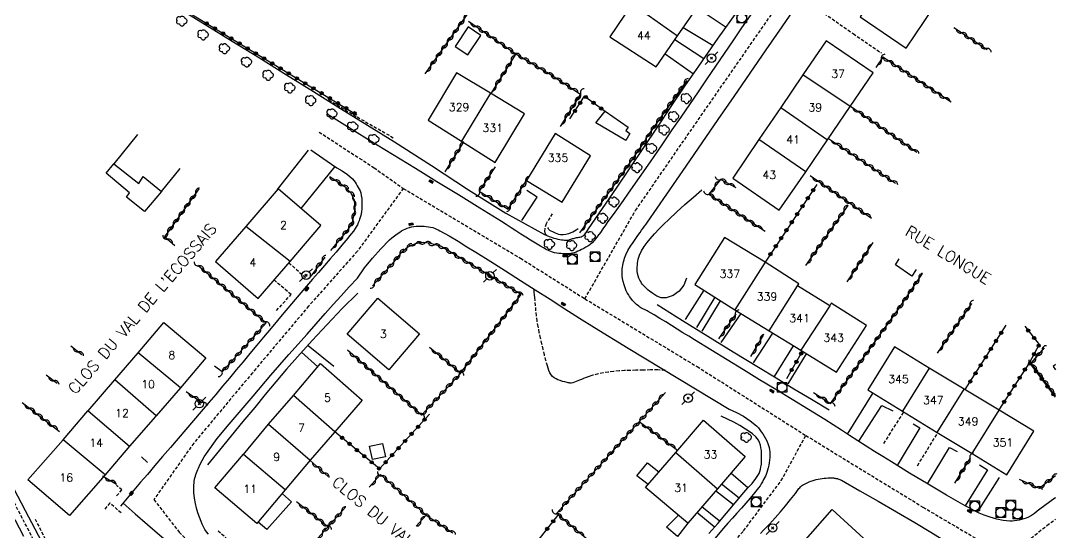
# Model space of a CAD drawing. Header units: millimetres. Extents: x 149998 to 151001, y 150999 to 152001.
# Drawn here: x 150838.4 to 151000.4, y 151248.8 to 151328.7 of the extents above; entities that cross this region are included whole.
import ezdxf
from ezdxf.enums import TextEntityAlignment as Align

# ---------------------------------------------------------------- set-up
doc = ezdxf.new("R2010")
doc.units = ezdxf.units.MM
doc.linetypes.add('DASHED', pattern=[0.75, 0.5, -0.25])
doc.layers.get('0').update_dxf_attribs({"linetype": 'CONTINUOUS'})
for name, color, linetype in [('W0001', 6, 'DASHED'), ('W0008', 7, 'CONTINUOUS'), ('W0014', 7, 'CONTINUOUS'), ('W0017', 7, 'CONTINUOUS'), ('W0070', 7, 'DASHED'), ('W0101', 7, 'CONTINUOUS'), ('W0104', 1, 'CONTINUOUS'), ('W0112', 1, 'DASHED'), ('W0211', 2, 'CONTINUOUS'), ('W0300', 7, 'CONTINUOUS'), ('W0310', 3, 'CONTINUOUS'), ('W0323', 7, 'CONTINUOUS'), ('W0401', 7, 'CONTINUOUS'), ('W0420', 7, 'CONTINUOUS'), ('W0473', 7, 'CONTINUOUS'), ('W0989', 7, 'CONTINUOUS'), ('W0991', 7, 'CONTINUOUS'), ('W1102', 7, 'CONTINUOUS')]:
    doc.layers.add(name, color=color, linetype=linetype)
doc.styles.get("Standard").update_dxf_attribs({"font": 'romans.shx', "width": 0.85})

# ---------------------------------------------------------------- blocks, each defined once
blk = doc.blocks.new('T420')
for p, q in [((0.75, 0.75), (-0.75, 0.75)), ((-0.75, 0.75), (-0.75, -0.75)), ((0.75, 0.75), (0.75, -0.75)), ((0.75, -0.75), (-0.75, -0.75))]:
    blk.add_line(p, q)
blk.add_ellipse((0, 0), major_axis=(-0.53, 0.53), ratio=1, start_param=3.926991, end_param=10.210176)
blk = doc.blocks.new('T401')
for p, q in [((-0.3, 0.3), (0, 0.3)), ((-0.3, -0.25), (-0.3, 0.3)), ((-0.3, 0.15), (0, 0.15)), ((-0.3, 0), (0, 0)), ((0, 0.3), (0, -0.25)), ((-0.3, -0.15), (0, -0.15)), ((-0.3, -0.25), (-0.3, -0.3)), ((-0.3, -0.3), (0, -0.3)), ((0, -0.3), (0, -0.25))]:
    blk.add_line(p, q)
blk = doc.blocks.new('T473')
for p, q in [((-0.166667, 0.166667), (0.166667, -0.166667)), ((-0.166667, -0.166667), (0.166667, 0.166667)), ((0.500001, 0.500001), (1.000002, 1.000002)), ((-1.000002, -1.000002), (-0.500001, -0.500001))]:
    blk.add_line(p, q)
blk.add_ellipse((0, 0), major_axis=(0.471405, 0.471405), ratio=1, start_param=5.4977871438, end_param=11.780972451)
blk = doc.blocks.new('T300')
for p, q in [((-0.8, 0.51), (-0.86, 0.34)), ((-0.86, 0.34), (-0.86, 0.17)), ((-0.86, 0.17), (-0.74, 0.06)), ((-0.69, 0.63), (-0.8, 0.51)), ((-0.8, -0.06), (-0.74, 0.06)), ((-0.74, 0.06), (-0.69, 0.11)), ((-0.57, 0.69), (-0.69, 0.63)), ((-0.46, 0.69), (-0.57, 0.69)), ((-0.29, 0.63), (-0.46, 0.69)), ((-0.29, 0.63), (-0.17, 0.74)), ((-0.23, 0.57), (-0.29, 0.63)), ((-0.17, 0.74), (-0.06, 0.8)), ((-0.06, 0.8), (0.06, 0.8)), ((0.06, 0.8), (0.23, 0.74)), ((0.23, 0.74), (0.34, 0.63)), ((0.34, 0.63), (0.4, 0.51)), ((0.46, 0.46), (0.34, 0.46)), ((0.4, 0.51), (0.4, 0.46)), ((0.57, 0.4), (0.46, 0.46)), ((0.57, 0.4), (0.69, 0.29)), ((0.69, 0.29), (0.74, 0.17)), ((0.74, 0.06), (0.69, -0.17)), ((0.74, 0.17), (0.74, 0.06)), ((-0.8, -0.17), (-0.8, -0.06)), ((-0.8, -0.23), (-0.8, -0.17)), ((-0.74, -0.34), (-0.8, -0.23)), ((-0.69, -0.4), (-0.74, -0.34)), ((-0.51, -0.46), (-0.69, -0.4)), ((-0.4, -0.46), (-0.51, -0.46)), ((-0.4, -0.46), (-0.34, -0.46)), ((-0.34, -0.46), (-0.34, -0.4)), ((-0.34, -0.51), (-0.34, -0.46)), ((-0.29, -0.63), (-0.34, -0.51)), ((-0.17, -0.74), (-0.29, -0.63)), ((-0.06, -0.8), (-0.17, -0.74)), ((0.06, -0.8), (-0.06, -0.8)), ((0.17, -0.74), (0.06, -0.8)), ((0.23, -0.69), (0.17, -0.74)), ((0.29, -0.46), (0.23, -0.46)), ((0.29, -0.63), (0.23, -0.69)), ((0.46, -0.4), (0.29, -0.46)), ((0.34, -0.51), (0.29, -0.63)), ((0.34, -0.51), (0.34, -0.46)), ((0.57, -0.34), (0.46, -0.4)), ((0.63, -0.29), (0.57, -0.34)), ((0.69, -0.17), (0.63, -0.29))]:
    blk.add_line(p, q)
blk = doc.blocks.new('t310o')
at = {"color": 0, "linetype": 'Continuous'}
for centre, start, end in [((-0.5, 0.38), 216.8699, 323.1304), ((0.5, -0.37), 36.8699, 143.1303)]:
    blk.add_arc(centre, 0.625, start, end, dxfattribs=at)
blk = doc.blocks.new('t323o')
at = {"color": 0, "linetype": 'Continuous'}
for radius in [0.25, 0.15]:
    blk.add_circle((0, 0), radius, dxfattribs=at)

msp = doc.modelspace()

# ---------------------------------------------------------------- linework, layer by layer
at = {"layer": 'W0001'}
for points in [[(150926.49, 151285.26), (150934.4, 151299.04), (150942.48, 151310.73), (150955.42, 151329.35), (150968.38, 151348.3), (150982.02, 151368.15), (150992.35, 151383.4), (150999.41, 151393.23), (151000, 151394.08)], [(150789.75, 151355.34), (150793.16, 151345.94), (150803.29, 151324.63), (150809.3, 151311.92), (150815.21, 151298.57), (150825.9, 151275.43), (150840.95, 151246.47), (150850.01, 151229.75), (150860.63, 151211.23), (150872.83, 151190.6), (150880.53, 151174.72)], [(150884.97, 151311.29), (150893.56, 151305.71), (150898.12, 151302.49)], [(150898.12, 151302.49), (150890.95, 151292.69), (150883.34, 151284.12), (150874.58, 151273.71), (150865.39, 151262.72), (150859.17, 151253.91), (150863.11, 151248.82), (150875.24, 151237.23), (150891.4, 151223.92), (150904.7, 151213.77), (150913.69, 151206.04)], [(150898.12, 151302.49), (150916.41, 151291.6), (150926.49, 151285.26)], [(150926.49, 151285.26), (150944, 151274.68), (150961, 151263.92)], [(150913.69, 151206.04), (150920.68, 151212.81), (150931, 151225.35), (150941.35, 151237.94), (150951.27, 151249.03), (150957.15, 151256.87), (150961, 151263.92)], [(150961, 151263.92), (150979.29, 151252.73), (150992.77, 151244.79)], [(150992.77, 151244.79), (150993.89, 151245.84), (150995.03, 151246.88), (150996.19, 151247.88), (150997.38, 151248.86), (150998.66, 151249.86), (150999.97, 151250.84), (151000, 151250.86)]]:
    msp.add_lwpolyline(points, dxfattribs=at)
at = {"layer": 'W0008'}
for points in [[(151000, 151254.2), (150999.89, 151254.12), (150997.54, 151252.41), (150997.12, 151252.09), (150996.69, 151251.76), (150996.25, 151251.45), (150995.79, 151251.19), (150995.43, 151251.03), (150995.06, 151250.9), (150994.69, 151250.8), (150994.31, 151250.71), (150993.96, 151250.63), (150993.59, 151250.58), (150993.23, 151250.54), (150992.86, 151250.54), (150991.83, 151250.65), (150990.81, 151250.86), (150989.81, 151251.14), (150988.83, 151251.46), (150988.07, 151251.78), (150987.33, 151252.15), (150986.61, 151252.55), (150985.89, 151252.95), (150982.96, 151254.6), (150980.08, 151256.32), (150977.21, 151258.06), (150974.35, 151259.82), (150973.04, 151260.63), (150971.73, 151261.44), (150970.43, 151262.27), (150969.14, 151263.09), (150967.84, 151263.92), (150966.54, 151264.75), (150965.24, 151265.57), (150963.94, 151266.39), (150961.41, 151267.95), (150958.87, 151269.52), (150956.33, 151271.07), (150953.78, 151272.63), (150951.24, 151274.18), (150948.69, 151275.73), (150946.15, 151277.28), (150943.61, 151278.84), (150942.71, 151279.4), (150941.81, 151279.96), (150940.91, 151280.52), (150940.01, 151281.08), (150939.11, 151281.64), (150938.21, 151282.2), (150937.3, 151282.75), (150936.38, 151283.28), (150936.2, 151283.38), (150936.01, 151283.48), (150935.82, 151283.57), (150935.62, 151283.66), (150935.43, 151283.76), (150935.25, 151283.86), (150935.06, 151283.97), (150934.89, 151284.09), (150934.55, 151284.37), (150934.23, 151284.68), (150933.94, 151285), (150933.66, 151285.35), (150933.46, 151285.62), (150933.28, 151285.91), (150933.11, 151286.21), (150932.96, 151286.52), (150932.77, 151286.98), (150932.6, 151287.45), (150932.45, 151287.93), (150932.35, 151288.42), (150932.31, 151288.8), (150932.29, 151289.17), (150932.3, 151289.55), (150932.33, 151289.92), (150932.37, 151290.21), (150932.41, 151290.49), (150932.47, 151290.77), (150932.53, 151291.05), (150932.6, 151291.33), (150932.69, 151291.6), (150932.78, 151291.87), (150932.89, 151292.14), (150933.21, 151292.81), (150933.6, 151293.45), (150934.02, 151294.06), (150934.44, 151294.67), (150934.66, 151295), (150934.89, 151295.32), (150935.12, 151295.63), (150935.35, 151295.95), (150935.58, 151296.26), (150935.81, 151296.58), (150936.04, 151296.89), (150936.27, 151297.21), (150937.8, 151299.39), (150939.31, 151301.58), (150940.82, 151303.78), (150942.33, 151305.98), (150944.82, 151309.6), (150947.32, 151313.22), (150949.81, 151316.85), (150952.3, 151320.47), (150954.79, 151324.1), (150957.28, 151327.72), (150959.78, 151331.35)], [(150883.7, 151308.52), (150886.9, 151306.25), (150887.74, 151305.72), (150888.6, 151305.21), (150889.43, 151304.64), (150890.19, 151303.99), (150890.41, 151303.74), (150890.6, 151303.47), (150890.78, 151303.19), (150890.94, 151302.91), (150891.1, 151302.64), (150891.24, 151302.37), (150891.37, 151302.09), (150891.47, 151301.8), (150891.57, 151301.36), (150891.63, 151300.93), (150891.66, 151300.49), (150891.67, 151300.05), (150891.66, 151299.67), (150891.63, 151299.28), (150891.59, 151298.9), (150891.53, 151298.53), (150891.47, 151298.25), (150891.39, 151297.97), (150891.3, 151297.69), (150891.21, 151297.42), (150891.08, 151297.11), (150890.95, 151296.8), (150890.79, 151296.5), (150890.63, 151296.21), (150890.36, 151295.82), (150890.06, 151295.45), (150889.75, 151295.08), (150889.45, 151294.72), (150888.55, 151293.64), (150887.64, 151292.56), (150886.72, 151291.49), (150885.8, 151290.43), (150884.87, 151289.36), (150883.95, 151288.3), (150883.03, 151287.24), (150882.11, 151286.17), (150880.66, 151284.45), (150879.21, 151282.73), (150877.76, 151281), (150876.31, 151279.28), (150875.24, 151278), (150874.17, 151276.72), (150873.1, 151275.44), (150872.04, 151274.16), (150870.97, 151272.88), (150869.9, 151271.6), (150868.83, 151270.32), (150867.76, 151269.05), (150866.56, 151267.64), (150865.36, 151266.24), (150864.16, 151264.84), (150862.95, 151263.45), (150861.75, 151262.05), (150860.54, 151260.65), (150859.34, 151259.25), (150858.15, 151257.85), (150857.1, 151256.62), (150856.06, 151255.38), (150855.02, 151254.14), (150853.98, 151252.9)], [(150890.96, 151288.48), (150892.09, 151290.08), (150893.3, 151291.61), (150894.6, 151293.07), (150895.97, 151294.46), (150896.35, 151294.79), (150896.74, 151295.11), (150897.15, 151295.4), (150897.57, 151295.67), (150897.85, 151295.84), (150898.14, 151296), (150898.43, 151296.14), (150898.74, 151296.27), (150899.08, 151296.38), (150899.43, 151296.47), (150899.78, 151296.53), (150900.13, 151296.58), (150900.44, 151296.6), (150900.75, 151296.6), (150901.06, 151296.59), (150901.37, 151296.57), (150901.71, 151296.54), (150902.05, 151296.5), (150902.39, 151296.45), (150902.73, 151296.37), (150903.02, 151296.27), (150903.29, 151296.15), (150903.56, 151296.02), (150903.83, 151295.89), (150905.27, 151295.1), (150906.68, 151294.25), (150908.07, 151293.37), (150909.46, 151292.51), (150911.79, 151291.06), (150914.11, 151289.6), (150916.43, 151288.13), (150918.74, 151286.66), (150921.04, 151285.18), (150923.36, 151283.71), (150925.67, 151282.25), (150928, 151280.8), (150933.23, 151277.57), (150938.48, 151274.37), (150943.75, 151271.19), (150949.02, 151268.04)], [(150842.14, 151246.44), (150839.12, 151252.17), (150836.12, 151257.92)], [(150953.92, 151248.62), (150954.39, 151249.11), (150954.86, 151249.59), (150955.32, 151250.08), (150955.78, 151250.57), (150956.23, 151251.08), (150957.03, 151252.01), (150957.81, 151252.96), (150958.59, 151253.92), (150959.37, 151254.88), (150959.48, 151255.02), (150959.59, 151255.17), (150959.7, 151255.33), (150959.81, 151255.48), (150959.92, 151255.63), (150960.04, 151255.77), (150960.17, 151255.91), (150960.31, 151256.04), (150960.49, 151256.17), (150960.69, 151256.29), (150960.89, 151256.39), (150961.09, 151256.49), (150961.31, 151256.6), (150961.54, 151256.69), (150961.76, 151256.78), (150961.99, 151256.86), (150962.3, 151256.95), (150962.61, 151257.04), (150962.92, 151257.11), (150963.24, 151257.17), (150963.54, 151257.22), (150963.85, 151257.25), (150964.16, 151257.27), (150964.46, 151257.29), (150964.65, 151257.3), (150964.83, 151257.31), (150965.02, 151257.31), (150965.2, 151257.3), (150965.32, 151257.29), (150965.44, 151257.27), (150965.56, 151257.25), (150965.68, 151257.22), (150965.76, 151257.21), (150965.84, 151257.2), (150965.92, 151257.18), (150966, 151257.16), (150966.14, 151257.11), (150966.28, 151257.06), (150966.41, 151256.99), (150966.54, 151256.92)], [(150854.38, 151253.37), (150856.27, 151251.69), (150858.17, 151250.02), (150860.08, 151248.37), (150862.01, 151246.72), (150864.1, 151244.95), (150866.2, 151243.2), (150868.31, 151241.46), (150870.43, 151239.72), (150870.53, 151239.63), (150870.64, 151239.55), (150870.74, 151239.46), (150870.85, 151239.37)], [(150837.47, 151250.79), (150838.82, 151248.19)]]:
    msp.add_lwpolyline(points, dxfattribs=at)
at = {"layer": 'W0014'}
for points in [[(150954.47, 151332.66), (150950.95, 151327.53), (150949.59, 151325.54), (150948.23, 151323.55), (150946.88, 151321.56), (150945.52, 151319.57), (150944.17, 151317.57), (150942.81, 151315.58), (150941.45, 151313.59), (150940.09, 151311.61), (150938.38, 151309.13), (150936.68, 151306.66), (150934.96, 151304.19), (150933.24, 151301.72), (150932.46, 151300.62), (150931.67, 151299.51), (150930.88, 151298.41), (150930.09, 151297.3), (150929.69, 151296.73), (150929.3, 151296.16), (150928.9, 151295.59), (150928.47, 151295.03), (150928.2, 151294.68), (150927.92, 151294.33), (150927.61, 151294), (150927.28, 151293.69), (150926.97, 151293.47), (150926.64, 151293.29), (150926.3, 151293.13), (150925.96, 151292.96), (150925.68, 151292.82), (150925.4, 151292.68), (150925.11, 151292.55), (150924.82, 151292.44), (150924.56, 151292.37), (150924.3, 151292.33), (150924.03, 151292.3), (150923.77, 151292.27), (150923.51, 151292.27), (150923.26, 151292.28), (150923, 151292.29), (150922.75, 151292.32), (150922.41, 151292.35), (150922.08, 151292.39), (150921.74, 151292.44), (150921.41, 151292.53), (150920.92, 151292.72), (150920.45, 151292.96), (150920, 151293.23), (150919.55, 151293.49), (150918.77, 151293.94), (150918, 151294.41), (150917.24, 151294.89), (150916.48, 151295.37), (150915.72, 151295.86), (150914.96, 151296.35), (150914.2, 151296.84), (150913.44, 151297.32), (150910.09, 151299.4), (150906.74, 151301.47), (150903.38, 151303.54), (150900.03, 151305.61), (150897.64, 151307.07), (150895.26, 151308.52), (150892.87, 151309.98), (150890.49, 151311.43), (150886.23, 151314.06)], [(150862.94, 151330.68), (150867.18, 151328.09), (150871.42, 151325.49), (150875.65, 151322.87), (150879.87, 151320.24), (150884.09, 151317.61), (150888.31, 151314.98), (150892.54, 151312.36), (150896.77, 151309.74), (150902.55, 151306.04), (150908.31, 151302.26), (150914.15, 151298.6), (150920.2, 151295.3), (150920.55, 151295.13), (150920.9, 151294.99), (150921.27, 151294.85), (150921.63, 151294.74), (150921.94, 151294.65), (150922.24, 151294.58), (150922.55, 151294.52), (150922.86, 151294.47), (150923.07, 151294.44), (150923.29, 151294.42), (150923.5, 151294.4), (150923.72, 151294.41), (150923.87, 151294.43), (150924.01, 151294.46), (150924.15, 151294.5), (150924.29, 151294.55), (150924.43, 151294.6), (150924.57, 151294.65), (150924.7, 151294.69), (150924.84, 151294.73), (150925.02, 151294.77), (150925.19, 151294.8), (150925.37, 151294.83), (150925.54, 151294.85), (150925.72, 151294.89), (150925.9, 151294.94), (150926.07, 151295.01), (150926.23, 151295.1), (150926.49, 151295.33), (150926.7, 151295.62), (150926.87, 151295.91), (150927.05, 151296.19), (150929.26, 151299.33), (150931.42, 151302.5), (150933.56, 151305.68), (150935.69, 151308.87), (150937.81, 151312.07), (150939.94, 151315.25), (150942.09, 151318.43), (150944.27, 151321.59), (150947.32, 151325.92), (150950.4, 151330.23)], [(150867.72, 151248.51), (150867.39, 151248.88), (150867.13, 151249.26), (150866.92, 151249.66), (150866.73, 151250.08), (150866.55, 151250.49), (150866.28, 151251.17), (150866.03, 151251.86), (150865.81, 151252.57), (150865.65, 151253.29), (150865.51, 151254.15), (150865.42, 151255.02), (150865.4, 151255.9), (150865.47, 151256.78), (150865.51, 151257.05), (150865.57, 151257.32), (150865.65, 151257.58), (150865.73, 151257.84), (150865.83, 151258.09), (150865.93, 151258.34), (150866.03, 151258.59), (150866.14, 151258.84), (150866.41, 151259.43), (150866.71, 151260.01), (150867.03, 151260.57), (150867.38, 151261.11), (150869.08, 151263.45), (150870.92, 151265.69), (150872.81, 151267.88), (150874.69, 151270.06), (150877.46, 151273.32), (150880.27, 151276.55), (150883.09, 151279.75), (150885.93, 151282.95), (150887.18, 151284.34), (150888.43, 151285.73), (150889.69, 151287.11), (150890.96, 151288.48)], [(150891, 151286.14), (150888.59, 151283.72), (150886.22, 151281.25), (150883.88, 151278.76), (150881.58, 151276.22), (150879.88, 151274.27), (150878.22, 151272.29), (150876.57, 151270.3), (150874.92, 151268.3), (150873.08, 151266.08), (150871.24, 151263.84), (150869.4, 151261.6), (150867.57, 151259.36)], [(150964.62, 151267.87), (150961.86, 151269.52), (150959.1, 151271.17), (150956.35, 151272.84), (150953.61, 151274.51), (150949.64, 151276.94), (150945.67, 151279.38), (150941.71, 151281.83), (150937.76, 151284.29)], [(150949.01, 151268.05), (150950.16, 151267.53), (150951.27, 151266.91), (150952.32, 151266.2), (150953.3, 151265.4), (150953.58, 151265.12), (150953.82, 151264.82), (150954.04, 151264.5), (150954.26, 151264.17), (150954.49, 151263.81), (150954.71, 151263.45), (150954.91, 151263.06), (150955.08, 151262.67), (150955.18, 151262.35), (150955.27, 151262.02), (150955.33, 151261.69), (150955.37, 151261.35), (150955.38, 151260.92), (150955.36, 151260.5), (150955.31, 151260.07), (150955.26, 151259.65), (150955.2, 151259.26), (150955.12, 151258.88), (150955.03, 151258.5), (150954.91, 151258.13), (150954.81, 151257.85), (150954.68, 151257.57), (150954.55, 151257.3), (150954.4, 151257.03), (150954.23, 151256.7), (150954.04, 151256.39), (150953.84, 151256.07), (150953.62, 151255.77), (150952.99, 151254.94), (150952.32, 151254.12), (150951.63, 151253.33), (150950.93, 151252.55), (150950.23, 151251.77), (150949.52, 151251), (150948.82, 151250.22), (150948.13, 151249.43), (150946.78, 151247.86)], [(150945.85, 151248.62), (150947.24, 151250.2), (150948.62, 151251.79), (150949.98, 151253.39), (150951.33, 151255.01), (150951.95, 151255.72), (150952.59, 151256.43), (150953.19, 151257.18), (150953.69, 151258), (150953.82, 151258.31), (150953.92, 151258.64), (150953.99, 151258.97), (150954.04, 151259.3), (150954.06, 151259.41), (150954.06, 151259.53), (150954.07, 151259.64), (150954.07, 151259.76), (150954.07, 151259.88), (150954.06, 151259.99), (150954.06, 151260.11), (150954.06, 151260.22), (150954.07, 151260.56), (150954.08, 151260.9), (150954.08, 151261.24), (150954.05, 151261.58), (150953.99, 151261.99), (150953.91, 151262.4), (150953.78, 151262.81), (150953.58, 151263.19), (150953.16, 151263.72), (150952.66, 151264.16), (150952.12, 151264.54), (150951.58, 151264.9), (150950.68, 151265.48), (150949.74, 151266.01), (150948.78, 151266.49), (150947.79, 151266.92)], [(150966.54, 151256.92), (150969.42, 151255.3), (150972.3, 151253.66), (150975.16, 151252), (150978, 151250.32), (150980.5, 151248.83), (150982.98, 151247.32)]]:
    msp.add_lwpolyline(points, dxfattribs=at)
at = {"layer": 'W0017'}
for points in [[(150948.57, 151327.62), (150944, 151330.64)], [(150946.51, 151324.75), (150941.82, 151327.56)], [(150945.07, 151322.72), (150940.51, 151325.68)], [(150939.02, 151323.52), (150943.43, 151320.39)], [(150878.47, 151302.3), (150883.34, 151308.45)], [(150887.43, 151305.92), (150882.14, 151299.36)], [(150916.63, 151297.49), (150919.01, 151301.12), (150917.42, 151302.14)], [(150942.21, 151282.03), (150945.1, 151286.58)], [(150943.95, 151280.77), (150946.83, 151285.49)], [(150944.82, 151280.19), (150947.69, 151284.95)], [(150947.78, 151278.43), (150950.89, 151282.94)], [(150952.83, 151275.24), (150955.85, 151279.89)], [(150883.26, 151277.99), (150887.27, 151274.75)], [(150956.12, 151273.13), (150959.06, 151277.92)], [(150882.24, 151276.91), (150884.79, 151274.64)], [(150958.26, 151271.96), (150961.1, 151276.67)], [(150967.52, 151264.14), (150971.5, 151270.55)], [(150969.29, 151263.02), (150972.86, 151268.62), (150974.58, 151267.74)], [(150977.78, 151265.75), (150978.78, 151265.11), (150975.27, 151259.25)], [(150980.02, 151256.39), (150983.43, 151262.06), (150984.64, 151261.41)], [(150988.14, 151259.32), (150989.38, 151258.54), (150985.9, 151252.95)], [(150951.95, 151255.73), (150949.27, 151258.03)], [(150950.56, 151254.11), (150947.82, 151256.33)], [(150987.82, 151251.93), (150991.25, 151257.36)], [(150949.68, 151253.1), (150946.91, 151255.28)], [(150946.69, 151249.67), (150943.98, 151251.87)], [(150947.48, 151250.58), (150944.76, 151252.77)]]:
    msp.add_lwpolyline(points, dxfattribs=at)
at = {"layer": 'W0070'}
msp.add_lwpolyline([(150939, 151274.12), (150937.86, 151274.14), (150936.71, 151274.14), (150935.57, 151274.12), (150934.42, 151274.1), (150933.56, 151274.07), (150932.69, 151274.04), (150931.82, 151273.99), (150930.95, 151273.9), (150930.15, 151273.8), (150929.34, 151273.68), (150928.54, 151273.52), (150927.75, 151273.33), (150927.44, 151273.24), (150927.14, 151273.14), (150926.85, 151273.02), (150926.55, 151272.91), (150926.26, 151272.79), (150925.96, 151272.67), (150925.67, 151272.56), (150925.37, 151272.45), (150925.11, 151272.35), (150924.86, 151272.24), (150924.59, 151272.15), (150924.32, 151272.1), (150924.16, 151272.1), (150924.01, 151272.13), (150923.86, 151272.16), (150923.71, 151272.2), (150923.34, 151272.28), (150922.98, 151272.37), (150922.63, 151272.48), (150922.28, 151272.62), (150921.99, 151272.77), (150921.71, 151272.94), (150921.45, 151273.14), (150921.22, 151273.38), (150921.01, 151273.7), (150920.86, 151274.06), (150920.75, 151274.42), (150920.64, 151274.78), (150920.38, 151275.63), (150920.17, 151276.5), (150919.97, 151277.36), (150919.77, 151278.23), (150919.57, 151279.12), (150919.37, 151280.01), (150919.19, 151280.91), (150919.03, 151281.81), (150918.92, 151282.61), (150918.84, 151283.4), (150918.78, 151284.2), (150918.71, 151285), (150918.67, 151285.43), (150918.63, 151285.86), (150918.59, 151286.29), (150918.56, 151286.71)], dxfattribs=at)
at = {"layer": 'W0101'}
for points in [[(150973.64, 151335.44), (150969.49, 151329.27), (150976.64, 151324.36), (150980.89, 151330.62)], [(150917.39, 151303.7), (150922.94, 151300.33), (150927.38, 151307.55), (150921.87, 151311.06)], [(150889.36, 151279.75), (150894.13, 151285.35), (150900.68, 151279.81), (150895.87, 151274.17)], [(150960.22, 151246.82), (150965.09, 151252.34), (150971.26, 151246.76), (150966.42, 151241.23), (150960.22, 151246.82)]]:
    msp.add_lwpolyline(points, close=True, dxfattribs=at)
for points in [[(150933.88, 151331.31), (150930.36, 151326.14), (150937.6, 151321.45)], [(150940.95, 151326.33), (150944.46, 151331.28)], [(150937.6, 151321.45), (150940.96, 151326.33), (150940.95, 151326.33)], [(150964.17, 151325.53), (150960.54, 151320.2)], [(150967.92, 151315.25), (150971.51, 151320.52), (150964.17, 151325.53)], [(150911.73, 151317.33), (150906.43, 151320.51), (150902.02, 151313.12)], [(150960.54, 151320.2), (150957.07, 151315.12)], [(150907.2, 151309.84), (150912.45, 151306.51), (150917.07, 151314.12), (150911.73, 151317.33)], [(150957.07, 151315.12), (150957.08, 151315.12), (150953.67, 151310.12)], [(150964.39, 151310.06), (150967.92, 151315.25)], [(150902.02, 151313.12), (150907.2, 151309.84)], [(150856.6, 151310.91), (150852.91, 151306.3), (150856.82, 151303.27), (150857.51, 151304.34), (150860.37, 151302.02), (150863.26, 151305.6)], [(150953.67, 151310.12), (150949.58, 151304.11), (150956.85, 151299.07), (150960.98, 151305.09)], [(150960.98, 151305.09), (150964.39, 151310.06)], [(150880.44, 151291.09), (150885.26, 151296.68), (150878.58, 151302.44), (150873.51, 151296.56)], [(150873.51, 151296.56), (150868.79, 151291.08), (150875.46, 151285.32)], [(150954.66, 151290.96), (150948.28, 151294.81), (150943.67, 151287.48)], [(150875.46, 151285.32), (150880.44, 151291.09)], [(150959.67, 151287.29), (150959.91, 151287.6), (150954.66, 151290.96)], [(150943.67, 151287.48), (150949.93, 151283.54), (150949.92, 151283.54)], [(150964.72, 151284.17), (150959.67, 151287.29)], [(150960.21, 151277.21), (150965.77, 151273.79), (150970.46, 151281.11), (150964.96, 151284.57), (150964.72, 151284.17)], [(150949.92, 151283.54), (150955.29, 151280.23)], [(150856.74, 151276.83), (150860.73, 151281.57), (150867.3, 151276.03)], [(150955.29, 151280.23), (150960.21, 151277.21)], [(150980.28, 151274.45), (150974.83, 151277.74), (150970.69, 151271.05)], [(150853.09, 151272.59), (150856.74, 151276.83)], [(150867.3, 151276.03), (150863.32, 151271.38), (150863.32, 151271.38)], [(150880.97, 151270.14), (150885.21, 151275.14), (150891.68, 151269.45), (150887.42, 151264.51)], [(150985.73, 151271.17), (150980.28, 151274.45)], [(151000, 151274.98), (150999.61, 151274.7), (151000, 151274.18)], [(150848.91, 151267.76), (150848.91, 151267.76), (150853.09, 151272.59)], [(150863.32, 151271.38), (150859.54, 151267.01)], [(150970.69, 151271.05), (150976.11, 151267.73)], [(150991.18, 151267.88), (150985.73, 151271.17)], [(150877.06, 151265.67), (150880.97, 151270.14)], [(150844.99, 151263.26), (150848.86, 151267.78), (150848.91, 151267.76)], [(150976.11, 151267.73), (150981.53, 151264.4)], [(150986.95, 151261.08), (150992.37, 151257.75), (150996.63, 151264.6), (150991.18, 151267.88)], [(150859.54, 151267.01), (150859.41, 151266.86), (150855.39, 151262.23)], [(150940.67, 151261.28), (150945.02, 151266.32), (150951.52, 151260.65), (150947.19, 151255.6)], [(150873.19, 151260.97), (150877.06, 151265.67)], [(150887.42, 151264.51), (150883.6, 151260.07)], [(150981.53, 151264.4), (150986.95, 151261.08)], [(150851.59, 151257.78), (150846.01, 151251.42), (150839.48, 151257.01), (150844.99, 151263.26)], [(150855.39, 151262.23), (150851.59, 151257.78)], [(150868.68, 151255.72), (150873.19, 151260.98), (150873.19, 151260.97)], [(150935.96, 151255.8), (150940.67, 151261.28)], [(150883.6, 151260.07), (150879.7, 151255.45)], [(150875.27, 151250.17), (150868.68, 151255.72)], [(150879.7, 151255.45), (150875.27, 151250.17)], [(150942.58, 151250.24), (150935.96, 151255.8)], [(150947.19, 151255.6), (150942.58, 151250.24)]]:
    msp.add_lwpolyline(points, dxfattribs=at)
at = {"layer": 'W0104'}
for points in [[(150908.2, 151323.33), (150910.23, 151326.38), (150908.25, 151327.7), (150906.21, 151324.64)], [(150929.63, 151314.52), (150933.25, 151312.04), (150932.88, 151311.54), (150933.5, 151311.07), (150932.9, 151309.96), (150928.22, 151312.72)], [(150894.9, 151262.67), (150895.34, 151260.6), (150893.3, 151260.16), (150892.85, 151262.23)]]:
    msp.add_lwpolyline(points, close=True, dxfattribs=at)
for points in [[(150860.38, 151302.02), (150860.37, 151302.02), (150857.73, 151298.86), (150854.9, 151301.14), (150855.38, 151301.82), (150851.72, 151304.86), (150852.91, 151306.3), (150852.91, 151306.3)], [(150978.25, 151289.82), (150977.57, 151288.81), (150974.98, 151290.55), (150975.59, 151291.47)], [(150936.35, 151256.25), (150936.35, 151256.25), (150934.6, 151257.64), (150936.27, 151259.65), (150938.06, 151258.24), (150938.05, 151258.23)], [(150879.17, 151254.81), (150879.27, 151254.8), (150880.67, 151253.55), (150876.82, 151249.24), (150875.46, 151250.4), (150875.27, 151250.17)], [(150942.58, 151250.24), (150942.58, 151250.24), (150940.93, 151248.15), (150939.25, 151249.61), (150941.11, 151251.47), (150941.11, 151251.47)]]:
    msp.add_lwpolyline(points, dxfattribs=at)
at = {"layer": 'W0112'}
for points in [[(150962.03, 151331.11), (150968.38, 151326.65), (150972.83, 151323.61)], [(150886.49, 151316.31), (150890.93, 151313.64), (150896.64, 151310.36)], [(150921.39, 151298.52), (150920.43, 151296.98), (150920.23, 151296.25), (150920.18, 151295.82), (150920.27, 151295.37), (150920.57, 151295.19)], [(150880.26, 151290.88), (150882.9, 151288.51)], [(150878.32, 151283.41), (150880.6, 151285.93), (150877.94, 151288.19)], [(150973.18, 151262.67), (150976.31, 151267.6)], [(150978.43, 151259.2), (150981.62, 151264.35)], [(150853.35, 151254.51), (150854.19, 151255.41), (150853.36, 151256.1)], [(150854.04, 151251.83), (150852.29, 151253.4), (150851.46, 151252.32)], [(150840.61, 151250.86), (150846.15, 151240.12), (150846.85, 151239.12), (150848.35, 151236.47)], [(150869.19, 151249.05), (150878.46, 151240.91)]]:
    msp.add_lwpolyline(points, dxfattribs=at)
at = {"layer": 'W0211'}
for points in [[(150942.34, 151288.5), (150941.93, 151287.4), (150941.23, 151286.46), (150940.29, 151285.77), (150939.18, 151285.38), (150938.42, 151285.39), (150937.71, 151285.67), (150937.11, 151286.07), (150936.57, 151286.45), (150936.32, 151286.64), (150936.09, 151286.84), (150935.88, 151287.06), (150935.68, 151287.29), (150935.51, 151287.5), (150935.35, 151287.71), (150935.2, 151287.93), (150935.07, 151288.17), (150934.93, 151288.5), (150934.81, 151288.85), (150934.72, 151289.21), (150934.67, 151289.57), (150934.66, 151289.89), (150934.66, 151290.21), (150934.68, 151290.52), (150934.71, 151290.84), (150934.77, 151291.15), (150934.83, 151291.46), (150934.92, 151291.76), (150935.02, 151292.06), (150935.35, 151292.76), (150935.76, 151293.41), (150936.21, 151294.02), (150936.68, 151294.61), (150937.36, 151295.41), (150938.08, 151296.16), (150938.83, 151296.89), (150939.58, 151297.61), (150940.84, 151298.81), (150942.12, 151299.99), (150943.43, 151301.14), (150944.75, 151302.28)], [(150925.42, 151296.16), (150925.15, 151295.98), (150924.88, 151295.81), (150924.59, 151295.67), (150924.29, 151295.55), (150923.91, 151295.42), (150923.52, 151295.31), (150923.11, 151295.25), (150922.7, 151295.24), (150922.43, 151295.29), (150922.17, 151295.38), (150921.92, 151295.49), (150921.68, 151295.61), (150921.46, 151295.7), (150921.24, 151295.8), (150921.02, 151295.92), (150920.84, 151296.09), (150920.79, 151296.16), (150920.75, 151296.23), (150920.73, 151296.31), (150920.71, 151296.4)]]:
    msp.add_lwpolyline(points, dxfattribs=at)
at = {"layer": 'W0310'}
for points in [[(150901.53, 151320.35), (150909.74, 151331.89)], [(150908.3, 151328.57), (150915.71, 151323.5), (150915.71, 151323.51), (150921.06, 151320.3), (150925.82, 151317.21), (150922.61, 151312.13)], [(150984.1, 151327.59), (150989.32, 151324.16)], [(150915.71, 151323.5), (150911.78, 151317.3)], [(150983.68, 151315.95), (150973.02, 151322.98), (150971.93, 151321.38)], [(150942.39, 151319.32), (150935.97, 151310.23)], [(150967.97, 151315.33), (150978.31, 151308.14)], [(150907.48, 151309.66), (150904.59, 151305.09)], [(150936.08, 151310.23), (150932.76, 151305.46), (150925.62, 151295.54)], [(150964.55, 151310.3), (150974.99, 151303.3)], [(150912.49, 151305.87), (150909.99, 151302.06), (150914.52, 151299.23), (150917.39, 151303.7)], [(150886.63, 151304.33), (150889.07, 151302.74), (150889.93, 151301.78), (150890.44, 151300.66), (150890.55, 151299.21), (150890.1, 151297.01), (150889.35, 151295.91), (150886.74, 151292.82)], [(150950.14, 151302.57), (150947.68, 151303.9), (150945.86, 151301.57), (150954.63, 151295.79)], [(150961.67, 151304.48), (150971.25, 151297.86)], [(150866.19, 151302.4), (150861.23, 151295.49), (150860.81, 151294.98), (150862.47, 151293.57)], [(150967.53, 151299.84), (150960.96, 151290.44)], [(150902.21, 151277.71), (150907.09, 151273.67), (150907.09, 151273.68), (150916.56, 151285.93), (150904.03, 151293.4), (150902.2, 151293.93), (150901.23, 151294.02), (150900, 151293.84), (150898.84, 151293.3), (150897.71, 151292.34), (150896.4, 151290.7), (150893.3, 151287.3)], [(150971.48, 151294.02), (150967.38, 151287.88)], [(150885.86, 151291.77), (150883.66, 151288.81)], [(150866.06, 151290.53), (150876.7, 151281.49), (150869.85, 151273.85), (150868.64, 151274.72)], [(150962.2, 151270.64), (150964.83, 151268.93), (150968.58, 151274.13), (150975.58, 151283.79), (150979.23, 151289.21)], [(150986.85, 151284.5), (150981.49, 151276.79)], [(150947.39, 151279.02), (150950.11, 151282.89)], [(150952.42, 151276.23), (150954.39, 151279.6)], [(150846.19, 151277.9), (150847.91, 151276.57)], [(150907.09, 151273.67), (150900.96, 151267.1), (150889.41, 151277.22)], [(151000, 151270.07), (150996.2, 151275.21), (150998.28, 151277.6)], [(150842.36, 151273.36), (150844.07, 151272.08)], [(150864.19, 151270.8), (150866.68, 151269.05)], [(150941.63, 151247.86), (150943.39, 151246.26), (150937.16, 151239.06), (150922.05, 151251.76), (150939.07, 151270.61)], [(150838.61, 151269.09), (150844.42, 151264.55)], [(150934.99, 151266.09), (150940.96, 151261.61)], [(150858.19, 151259.68), (150857.23, 151260.56)], [(150883.56, 151260.03), (150886.38, 151257.5)], [(150984.27, 151256.49), (150986.64, 151260.31)], [(150892.79, 151255.83), (150894.59, 151257.83), (150901.71, 151251.49), (150901.7, 151251.48), (150900.14, 151249.74)], [(150994.33, 151257.08), (150997.44, 151255.68), (151000, 151257.68)], [(150851.13, 151257.64), (150853.31, 151256.3)], [(150881.45, 151253.59), (150886.37, 151249.65)], [(150889.12, 151252.74), (150880.51, 151243.08)], [(150901.7, 151251.48), (150905.88, 151248.71)]]:
    msp.add_lwpolyline(points, dxfattribs=at)
at = {"layer": 'W0323'}
for points in [[(150863.58, 151330.58), (150890.88, 151313.99)], [(150924.13, 151313.33), (150926.44, 151316.9), (150929.63, 151314.52)], [(150962.73, 151303.08), (150954.63, 151290.98)], [(150985.89, 151271.07), (150992.26, 151281.14)], [(150995.18, 151281), (150997.46, 151278.1), (150995.91, 151275.3)], [(150958.03, 151272.83), (150960.46, 151277.06)], [(151000, 151269.88), (150995.91, 151275.3), (150991.15, 151267.9)], [(150902.23, 151267.22), (150894.41, 151258.7), (150887.42, 151264.51)], [(150918.75, 151246.98), (150922.45, 151251.68)]]:
    msp.add_lwpolyline(points, dxfattribs=at)
at = {"layer": 'W1102'}
for points in [[(150933.88, 151331.31), (150940.95, 151326.33)], [(150967.92, 151315.25), (150960.54, 151320.2)], [(150911.73, 151317.33), (150907.2, 151309.84)], [(150957.07, 151315.12), (150964.39, 151310.06)], [(150960.98, 151305.09), (150953.67, 151310.12)], [(150880.44, 151291.09), (150873.51, 151296.56)], [(150954.66, 151290.96), (150949.92, 151283.54)], [(150955.29, 151280.23), (150959.67, 151287.29)], [(150964.72, 151284.17), (150960.21, 151277.21)], [(150863.32, 151271.38), (150856.74, 151276.83)], [(150980.28, 151274.45), (150976.11, 151267.73)], [(150859.54, 151267.01), (150853.09, 151272.59)], [(150981.53, 151264.4), (150985.73, 151271.17)], [(150887.42, 151264.51), (150880.97, 151270.14)], [(150848.91, 151267.76), (150855.39, 151262.23)], [(150986.95, 151261.08), (150991.18, 151267.88)], [(150877.06, 151265.67), (150883.6, 151260.07)], [(150851.59, 151257.78), (150844.99, 151263.26)], [(150879.7, 151255.45), (150873.19, 151260.97)], [(150940.67, 151261.28), (150947.19, 151255.6)]]:
    msp.add_lwpolyline(points, dxfattribs=at)

# ---------------------------------------------------------------- block references
at = {"layer": 'W0300'}
for p in [(150863.56, 151328.59), (150866.9, 151326.45), (150870.22, 151324.29), (150873.69, 151322.2), (150877.05, 151320.15), (150880.44, 151318.17), (150883.7, 151316.18), (150942.37, 151316.51), (150887.02, 151314.11), (150940.39, 151313.69), (150890.27, 151312.1), (150938.9, 151311.59), (150893.55, 151310.12), (150936.93, 151308.72), (150934.65, 151305.71), (150931.06, 151300.35), (150929.29, 151297.82), (150927.33, 151294.96), (150920.98, 151293.75), (150924.46, 151293.55), (150951.72, 151263.6)]:
    msp.add_blockref('T300', p, dxfattribs=at)
at = {"layer": 'W0310'}
for p, rotation in [((150907.62, 151328.91), 54.57156749314971), ((150905.88, 151326.46), 54.57156749314971), ((150906.75, 151327.68), 54.57156749314971), ((150909.47, 151327.77), 325.6107848449131), ((150910.7, 151326.92), 325.6107848449131), ((150985.35, 151326.77), 326.7428861372652), ((150905.01, 151325.24), 54.57156749314971), ((150911.94, 151326.07), 325.6107848449131), ((150913.18, 151325.23), 325.6107848449131), ((150986.6, 151325.94), 326.7428861372652), ((150987.86, 151325.12), 326.7428861372652), ((150904.14, 151324.02), 54.57156749314971), ((150914.42, 151324.38), 325.6107848449131), ((150915.66, 151323.53), 325.6107848449131), ((150989.11, 151324.3), 326.7428861372652), ((150902.4, 151321.57), 54.57156749314971), ((150903.27, 151322.79), 54.57156749314971), ((150914.99, 151322.37), 237.6677266188021), ((150916.93, 151322.78), 329.026808958112), ((150918.21, 151322.01), 329.026808958112), ((150972.78, 151322.61), 235.5644904179703), ((150973.91, 151322.39), 146.5814493523926), ((150914.19, 151321.1), 237.6677266188021), ((150919.5, 151321.24), 329.026808958112), ((150920.78, 151320.47), 329.026808958112), ((150975.16, 151321.57), 146.5814493523926), ((150976.41, 151320.74), 146.5814493523926), ((150912.58, 151318.56), 237.6677266188021), ((150913.39, 151319.83), 237.6677266188021), ((150922.05, 151319.66), 326.9799460327634), ((150923.31, 151318.84), 326.9799460327634), ((150942.03, 151318.81), 234.7737417957213), ((150977.67, 151319.91), 146.5814493523926), ((150978.92, 151319.09), 146.5814493523926), ((150924.56, 151318.02), 326.9799460327634), ((150925.81, 151317.2), 237.6780799189776), ((150941.16, 151317.59), 234.7737417957213), ((150980.17, 151318.26), 146.5814493523926), ((150981.42, 151317.43), 146.5814493523926), ((150925.01, 151315.94), 237.6780799189776), ((150939.43, 151315.14), 234.7737417957213), ((150940.3, 151316.36), 234.7737417957213), ((150982.67, 151316.61), 146.5814493523926), ((150923.41, 151313.4), 237.6780799189776), ((150924.21, 151314.67), 237.6780799189776), ((150938.57, 151313.91), 234.7737417957213), ((150969.2, 151314.47), 325.1882076723361), ((150970.44, 151313.61), 325.1882076723361), ((150937.7, 151312.69), 234.7737417957213), ((150971.67, 151312.76), 325.1882076723361), ((150936.06, 151310.2), 235.1719909057477), ((150936.84, 151311.46), 234.7737417957213), ((150972.9, 151311.9), 325.1882076723361), ((150974.13, 151311.05), 325.1882076723361), ((150906.99, 151308.9), 237.7687077329093), ((150935.2, 151308.97), 235.1719909057477), ((150965.8, 151309.47), 326.1401894300958), ((150975.36, 151310.19), 325.1882076723361), ((150976.59, 151309.33), 325.1882076723361), ((150906.19, 151307.63), 237.7687077329093), ((150934.34, 151307.74), 235.1719909057477), ((150967.04, 151308.63), 326.1401894300958), ((150968.29, 151307.8), 326.1401894300958), ((150977.82, 151308.48), 325.1882076723361), ((150905.39, 151306.36), 237.7687077329093), ((150933.49, 151306.51), 235.1719909057477), ((150969.53, 151306.96), 326.1401894300958), ((150970.78, 151306.12), 326.1401894300958), ((150911.67, 151304.62), 236.6479670298714), ((150931.75, 151304.06), 234.2575202177865), ((150932.63, 151305.28), 234.2575202177865), ((150972.03, 151305.29), 326.1401894300958), ((150973.27, 151304.45), 326.1401894300958), ((150887.48, 151303.78), 326.8006065717643), ((150888.73, 151302.96), 326.8006065717643), ((150910.02, 151302.11), 236.6479670298714), ((150910.84, 151303.37), 236.6479670298714), ((150916.46, 151302.26), 57.26736629703387), ((150917.27, 151303.52), 57.26736629703387), ((150930.87, 151302.84), 234.2575202177865), ((150946.78, 151302.75), 231.8753964111929), ((150947.72, 151303.88), 151.507452936322), ((150949.03, 151303.17), 151.507452936322), ((150962.9, 151303.63), 325.3508147433155), ((150964.13, 151302.78), 325.3508147433155), ((150974.52, 151303.62), 326.1401894300958), ((150864.83, 151300.5), 234.3088615240698), ((150865.7, 151301.72), 234.3088615240698), ((150889.81, 151301.92), 311.9706348161013), ((150890.45, 151300.58), 274.4107752470612), ((150911.21, 151301.3), 328.0173505049242), ((150915.65, 151301), 57.26736629703387), ((150930, 151301.63), 234.2575202177865), ((150945.86, 151301.57), 326.591303545097), ((150947.11, 151300.74), 326.591303545097), ((150965.37, 151301.93), 325.3508147433155), ((150966.6, 151301.07), 325.3508147433155), ((150863.95, 151299.28), 234.3088615240698), ((150890.53, 151299.09), 258.2598069239931), ((150912.48, 151300.51), 328.0173505049242), ((150913.75, 151299.71), 328.0173505049242), ((150914.84, 151299.74), 57.26736629703387), ((150928.25, 151299.19), 234.2575202177865), ((150929.12, 151300.41), 234.2575202177865), ((150948.37, 151299.92), 326.591303545097), ((150949.62, 151299.09), 326.591303545097), ((150966.97, 151299.05), 235.0877857256096), ((150967.84, 151300.22), 325.3508147433155), ((150969.07, 151299.37), 325.3508147433155), ((150863.08, 151298.06), 234.3088615240698), ((150890.23, 151297.62), 258.2598069239931), ((150927.37, 151297.97), 234.2575202177865), ((150950.87, 151298.26), 326.591303545097), ((150952.12, 151297.44), 326.591303545097), ((150966.12, 151297.82), 235.0877857256096), ((150970.3, 151298.51), 325.3508147433155), ((150861.33, 151295.63), 234.3088615240698), ((150862.2, 151296.84), 234.3088615240698), ((150889.6, 151296.29), 235.6140179630858), ((150926.49, 151296.76), 234.2575202177865), ((150953.37, 151296.61), 326.591303545097), ((150965.26, 151296.59), 235.0877857256096), ((150861.32, 151294.55), 319.6763082597124), ((150888.67, 151295.11), 229.7885709623509), ((150963.54, 151294.13), 235.0877857256096), ((150964.4, 151295.36), 235.0877857256096), ((150887.7, 151293.97), 229.7885709623509), ((150898.7, 151293.19), 220.4709051206081), ((150900.04, 151293.85), 188.2469793488696), ((150901.53, 151293.99), 174.5540641955042), ((150902.99, 151293.7), 163.7698402704932), ((150904.39, 151293.18), 149.2174328606675), ((150962.68, 151292.9), 235.0877857256096), ((150970.71, 151292.87), 236.2599206843535), ((150885.45, 151291.21), 233.2885406401782), ((150896.65, 151291.02), 231.3060820440411), ((150897.59, 151292.19), 231.3060820440411), ((150905.68, 151292.42), 149.2174328606675), ((150906.96, 151291.65), 149.2174328606675), ((150961.82, 151291.67), 235.0877857256096), ((150969.88, 151291.62), 236.2599206843535), ((150866.23, 151290.38), 319.6763082595792), ((150867.37, 151289.41), 319.6763082595792), ((150884.55, 151290.01), 233.2885406401782), ((150895.66, 151289.89), 227.7539213992411), ((150908.25, 151290.88), 149.2174328606675), ((150909.54, 151290.11), 149.2174328606675), ((150910.83, 151289.35), 149.2174328606675), ((150968.21, 151289.12), 236.2599206843535), ((150969.04, 151290.37), 236.2599206843535), ((150868.51, 151288.44), 319.6763082595792), ((150893.64, 151287.67), 227.7539213992411), ((150894.65, 151288.78), 227.7539213992411), ((150912.12, 151288.58), 149.2174328606675), ((150913.41, 151287.81), 149.2174328606675), ((150978.66, 151288.37), 56.07618024830585), ((150869.66, 151287.47), 319.6763082595792), ((150870.8, 151286.5), 319.6763082595792), ((150914.7, 151287.04), 149.2174328606675), ((150915.99, 151286.27), 149.2174328606675), ((150976.99, 151285.88), 56.07618024830585), ((150977.83, 151287.13), 56.07618024830585), ((150871.95, 151285.53), 319.6763082595792), ((150873.09, 151284.56), 319.6763082595792), ((150916.05, 151285.28), 52.29764234399679), ((150976.15, 151284.64), 56.07618024830585), ((150874.23, 151283.59), 319.6763082595792), ((150914.22, 151282.9), 52.29764234399679), ((150915.14, 151284.09), 52.29764234399679), ((150949.98, 151282.7), 54.91061919338566), ((150975.3, 151283.4), 54.07499082376692), ((150985.77, 151282.95), 235.1948235599747), ((150986.63, 151284.18), 235.1948235599747), ((150875.38, 151282.62), 319.6763082595792), ((150876.52, 151281.65), 319.6763082595792), ((150913.3, 151281.71), 52.29764234399679), ((150949.12, 151281.48), 54.91061919338566), ((150974.42, 151282.19), 54.07499082376692), ((150984.91, 151281.72), 235.1948235599747), ((150874.85, 151279.43), 228.1583795532795), ((150875.86, 151280.55), 228.1583795532795), ((150912.39, 151280.53), 52.29764234399679), ((150948.26, 151280.25), 54.91061919338566), ((150972.66, 151279.76), 54.07499082376692), ((150973.54, 151280.97), 54.07499082376692), ((150984.06, 151280.48), 235.1948235599747), ((150873.85, 151278.32), 228.1583795532795), ((150910.55, 151278.15), 52.29764234399679), ((150911.47, 151279.34), 52.29764234399679), ((150953.93, 151278.82), 59.71081333939099), ((150971.78, 151278.54), 54.07499082376692), ((150982.35, 151278.02), 235.1948235599747), ((150983.2, 151279.25), 235.1948235599747), ((150847.38, 151276.98), 322.4714412613275), ((150872.85, 151277.2), 228.1583795532795), ((150903.36, 151276.75), 320.4236617434455), ((150909.63, 151276.97), 52.29764234399679), ((150953.18, 151277.52), 59.71081333939099), ((150970.9, 151277.33), 54.07499082376692), ((150997.92, 151277.18), 49.00519657320367), ((150870.85, 151274.96), 228.1583795532795), ((150871.85, 151276.08), 228.1583795532795), ((150890.54, 151276.24), 138.7751184131322), ((150891.67, 151275.25), 138.7751184131322), ((150904.52, 151275.8), 320.4236617434455), ((150905.68, 151274.84), 320.4236617434455), ((150907.8, 151274.59), 52.29764234399679), ((150908.72, 151275.78), 52.29764234399679), ((150969.14, 151274.9), 54.07499082376692), ((150970.02, 151276.11), 54.07499082376692), ((150996.44, 151274.9), 126.4157211428935), ((150996.93, 151276.05), 49.00519657320367), ((150869.85, 151273.85), 228.1583795532795), ((150892.8, 151274.26), 138.7751184131322), ((150893.93, 151273.27), 138.7751184131322), ((150906.83, 151273.89), 320.4236617434455), ((150906.86, 151273.42), 226.9985612633154), ((150968.26, 151273.68), 54.20984629356082), ((150997.33, 151273.69), 126.4157211428935), ((150843.56, 151272.46), 323.301667949954), ((150895.05, 151272.28), 138.7751184131322), ((150905.84, 151272.33), 226.9985612633154), ((150967.38, 151272.47), 54.20984629356082), ((150998.22, 151272.48), 126.4157211428935), ((150999.11, 151271.28), 126.4157211428935), ((150865.42, 151269.94), 324.8875068607005), ((150896.18, 151271.29), 138.7751184131322), ((150897.31, 151270.3), 138.7751184131322), ((150903.79, 151270.13), 226.9985612633154), ((150904.81, 151271.23), 226.9985612633154), ((150965.63, 151270.03), 54.20984629356082), ((150966.51, 151271.25), 54.20984629356082), ((150866.65, 151269.08), 324.8875068607005), ((150898.44, 151269.32), 138.7751184131322), ((150899.57, 151268.33), 138.7751184131322), ((150902.77, 151269.04), 226.9985612633154), ((150937.06, 151268.39), 47.92039640220328), ((150938.06, 151269.5), 47.92039640220328), ((150963.46, 151269.82), 327.0794327707855), ((150964.72, 151269), 327.0794327707855), ((150839.79, 151268.16), 321.9982046972625), ((150840.98, 151267.24), 321.9982046972625), ((150900.7, 151267.34), 138.7751184131322), ((150901.74, 151267.94), 226.9985612633154), ((150936.05, 151267.27), 47.92039640220328), ((150842.16, 151266.32), 321.9982046972625), ((150843.34, 151265.39), 321.9982046972625), ((150934.04, 151265.05), 47.92039640220328), ((150935.05, 151266.16), 47.92039640220328), ((150936.19, 151265.19), 323.151577533005), ((150933.04, 151263.93), 47.92039640220328), ((150937.39, 151264.29), 323.151577533005), ((150938.59, 151263.39), 323.151577533005), ((150931.03, 151261.71), 47.92039640220328), ((150932.03, 151262.82), 47.92039640220328), ((150939.79, 151262.49), 323.151577533005), ((150930.02, 151260.59), 47.92039640220328), ((150986.64, 151260.31), 58.16061672477009), ((150884.68, 151259.02), 318.0946656067317), ((150928.01, 151258.37), 47.92039640220328), ((150929.02, 151259.48), 47.92039640220328), ((150985.85, 151259.04), 58.16061672477009), ((150885.79, 151258.02), 318.0946656067317), ((150893.79, 151256.94), 48.03136099433959), ((150894.82, 151257.63), 318.3260225813421), ((150927.01, 151257.25), 47.92039640220328), ((150985.06, 151257.76), 58.16061672477009), ((150999.48, 151257.27), 38.07073879060409), ((150852.41, 151256.85), 328.3617557506398), ((150895.94, 151256.63), 318.3260225813421), ((150897.06, 151255.63), 318.3260225813421), ((150926, 151256.14), 47.92039640220328), ((150995.7, 151256.46), 335.7852660131691), ((150997.06, 151255.85), 335.7852660131691), ((150998.3, 151256.35), 38.07073879060409), ((150898.18, 151254.63), 318.3260225813421), ((150899.3, 151253.64), 318.3260225813421), ((150923.99, 151253.91), 47.92039640220328), ((150925, 151255.03), 47.92039640220328), ((150882.62, 151252.65), 321.317480673833), ((150888.49, 151252.03), 228.2830253099195), ((150900.42, 151252.64), 318.3260225813421), ((150922.99, 151252.8), 47.92039640220328), ((150883.79, 151251.72), 321.317480673833), ((150884.96, 151250.78), 321.317480673833), ((150887.49, 151250.91), 228.2830253099195), ((150900.86, 151250.54), 228.0112002898519), ((150901.54, 151251.64), 318.3260225813421), ((150902.95, 151250.65), 326.5730898122264), ((150922.13, 151251.7), 139.9603181036613), ((150923.28, 151250.73), 139.9603181036613), ((150885.5, 151248.67), 228.2830253099195), ((150886.13, 151249.84), 321.317480673833), ((150886.49, 151249.79), 228.2830253099195), ((150904.2, 151249.82), 326.5730898122264), ((150905.45, 151249), 326.5730898122264), ((150924.42, 151249.77), 139.9603181036613), ((150925.57, 151248.8), 139.9603181036613)]:
    msp.add_blockref('t310o', p, dxfattribs=dict(at, rotation=rotation))
at = {"layer": 'W0323'}
for p, rotation in [((150867.42, 151328.24), 328.7289867347865), ((150868.7, 151327.46), 328.7289867347865), ((150869.99, 151326.68), 328.7289867347865), ((150871.27, 151325.9), 328.7289867347865), ((150872.55, 151325.13), 328.7289867347865), ((150873.83, 151324.35), 328.7289867347865), ((150875.11, 151323.57), 328.7289867347865), ((150876.4, 151322.79), 328.7289867347865), ((150877.68, 151322.01), 328.7289867347865), ((150878.96, 151321.23), 328.7289867347865), ((150880.24, 151320.45), 328.7289867347865), ((150881.52, 151319.68), 328.7289867347865), ((150882.81, 151318.9), 328.7289867347865), ((150884.09, 151318.12), 328.7289867347865), ((150885.37, 151317.34), 328.7289867347865), ((150886.65, 151316.56), 328.7289867347865), ((150887.93, 151315.78), 328.7289867347865), ((150925.76, 151315.85), 57.1466349303992), ((150926.64, 151316.75), 323.2971449698918), ((150927.84, 151315.86), 323.2971449698918), ((150889.22, 151315), 328.7289867347865), ((150890.5, 151314.22), 328.7289867347865), ((150924.95, 151314.59), 57.1466349303992), ((150929.04, 151314.96), 323.2971449698918), ((150962.14, 151302.2), 236.2051751375834), ((150960.47, 151299.7), 236.2051751375834), ((150961.31, 151300.95), 236.2051751375834), ((150959.64, 151298.46), 236.2051751375834), ((150958.8, 151297.21), 236.2051751375834), ((150957.14, 151294.72), 236.2051751375834), ((150957.97, 151295.96), 236.2051751375834), ((150956.3, 151293.47), 236.2051751375834), ((150955.47, 151292.22), 236.2051751375834), ((150995.72, 151280.3), 308.2139203035313), ((150990.7, 151278.68), 57.68177043606975), ((150991.51, 151279.94), 57.68177043606975), ((150996.65, 151279.13), 308.2139203035313), ((150989.9, 151277.41), 57.68177043606975), ((150997.36, 151277.93), 241.1161259473921), ((150959.53, 151275.43), 60.04380367423877), ((150960.28, 151276.73), 60.04380367423877), ((150989.1, 151276.14), 57.68177043606975), ((150996.03, 151275.14), 127.0139558333462), ((150996.64, 151276.62), 241.1161259473921), ((150958.78, 151274.13), 60.04380367423877), ((150987.5, 151273.61), 57.68177043606975), ((150988.3, 151274.87), 57.68177043606975), ((150995.21, 151274.21), 237.2632092954356), ((150996.94, 151273.95), 127.0139558333462), ((150986.69, 151272.34), 57.68177043606975), ((150994.4, 151272.95), 237.2632092954356), ((150997.84, 151272.75), 127.0139558333462), ((150992.78, 151270.42), 237.2632092954356), ((150993.59, 151271.68), 237.2632092954356), ((150998.74, 151271.55), 127.0139558333462), ((150999.65, 151270.35), 127.0139558333462), ((150991.97, 151269.16), 237.2632092954356), ((150901.45, 151266.38), 227.4679368143125), ((150899.42, 151264.16), 227.4679368143125), ((150900.44, 151265.27), 227.4679368143125), ((150888.57, 151263.56), 140.284000141887), ((150889.73, 151262.6), 140.284000141887), ((150898.41, 151263.06), 227.4679368143125), ((150890.88, 151261.64), 140.284000141887), ((150892.04, 151260.68), 140.284000141887), ((150896.38, 151260.85), 227.4679368143125), ((150897.39, 151261.95), 227.4679368143125), ((150893.19, 151259.72), 140.284000141887), ((150895.37, 151259.74), 227.4679368143125), ((150894.34, 151258.76), 140.284000141887), ((150920.61, 151249.34), 51.77872092729066), ((150921.54, 151250.52), 51.77872092729066)]:
    msp.add_blockref('t323o', p, dxfattribs=dict(at, rotation=rotation))
at = {"layer": 'W0401'}
for p, rotation in [((150902.56, 151303.69), 58.38728836605105), ((150899.36, 151296.75), 282.6487496873876), ((150923.42, 151292.11), 88.61803348160765), ((150882.94, 151286.89), 139.4040826401559), ((150923.02, 151284.3), 237.5723288636198), ((150955.77, 151270.98), 58.57405305871588), ((150855.54, 151254.99), 139.9488038868427), ((150986.66, 151252.22), 60.80263450186432)]:
    msp.add_blockref('T401', p, dxfattribs=dict(at, rotation=rotation))
at = {"layer": 'W0420'}
for p in [(150950.96, 151329.08), (150924.51, 151291.4), (150928.08, 151291.81), (150957.26, 151271.41), (150953.23, 151253.54), (150987.38, 151252.91), (150993, 151253.02), (150991.42, 151251.87), (150994.05, 151251.63)]:
    msp.add_blockref('T420', p, dxfattribs=at)
at = {"layer": 'W0473'}
for p in [(150946.27, 151322.83), (150882.94, 151288.95), (150911.66, 151288.85), (150942.62, 151269.74), (150866.27, 151268.88), (150955.82, 151249.48)]:
    msp.add_blockref('T473', p, dxfattribs=at)

# ---------------------------------------------------------------- texts
at = {"layer": 'W0989'}
for s, rotation, p in [("CLOS DU VAL DE L'ECOSSAIS   ", 49.4433, (150846.93, 151270.2)), ('RUE LONGUE   ', 328.3833, (150976.35, 151295.31)), ("CLOS DU VAL DE L'ECOSSAIS   ", 320.3925, (150886.81, 151256.36))]:
    msp.add_text(s, height=1.75, rotation=rotation, dxfattribs=at).set_placement(p)
at = {"layer": 'W0991'}
for s, p in [('44', (150935.7, 151326.38)), ('37', (150966.04, 151320.39)), ('329', (150906.84, 151315.17)), ('39', (150962.46, 151315.13)), ('331', (150912.1, 151311.92)), ('41', (150959.01, 151310.1)), ('43', (150955.28, 151304.6)), ('2', (150879.42, 151296.76)), ('4', (150874.63, 151290.94)), ('337', (150949.13, 151289.17)), ('339', (150954.93, 151285.6)), ('341', (150960.01, 151282.25)), ('3', (150895, 151279.76)), ('343', (150965.35, 151279.18)), ('8', (150861.97, 151276.47)), ('10', (150858.27, 151271.92)), ('345', (150975.47, 151272.73)), ('5', (150886.29, 151269.82)), ('347', (150980.91, 151269.43)), ('12', (150854.2, 151267.41)), ('349', (150986.34, 151266.12)), ('7', (150882.23, 151265.11)), ('14', (150850.16, 151262.78)), ('351', (150991.78, 151262.82)), ('9', (150878.35, 151260.56)), ('33', (150946.1, 151260.96)), ('16', (150845.48, 151257.34)), ('11', (150874.2, 151255.58)), ('31', (150941.51, 151255.76))]:
    msp.add_text(s, height=1.25, dxfattribs=at).set_placement(p, align=Align.MIDDLE_CENTER)
msp.add_text('335', height=1.25, dxfattribs=at).set_placement((150920.67, 151306.65))

doc.saveas('drawing.dxf')
